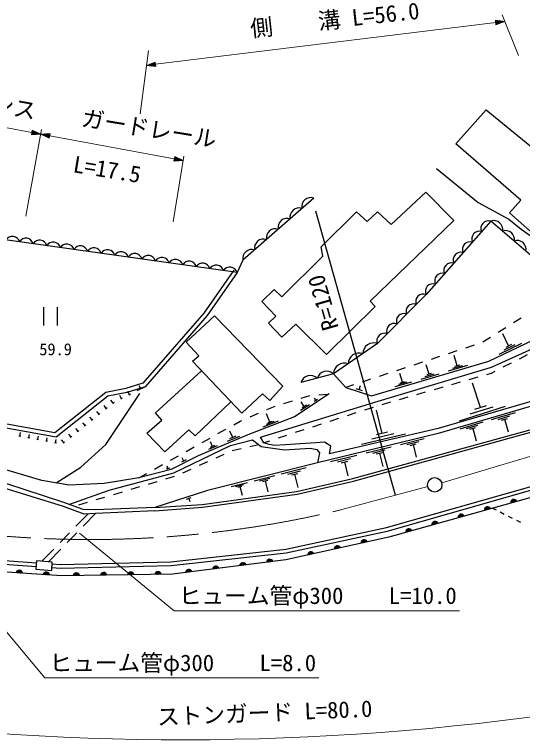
# Model space of a CAD drawing. Units: millimetres, scale not verified. Extents: x 40000 to 680000, y 20000 to 380000.
# Drawn here: x 429366 to 485331, y 238694 to 318288 of the extents above; entities that cross this region are included whole.
import ezdxf
from ezdxf.enums import TextEntityAlignment as Align

# ---------------------------------------------------------------- set-up
doc = ezdxf.new("R2010")
doc.units = ezdxf.units.MM
doc.header["$LTSCALE"] = 1000
doc.linetypes.add('CHAIN', pattern=[18.5, 12, -1.5, 3.5, -1.5])
for name, color, linetype, lineweight in [('M-BGD', 7, 'Continuous', 25), ('M-BMK', 2, 'CHAIN', 13), ('M-BMK-SRVR', 3, 'Continuous', 25), ('M-STR-HTXT', 7, 'Continuous', 13)]:
    doc.layers.add(name, color=color, linetype=linetype, lineweight=lineweight)
doc.styles.add('ＭＳ ゴシック', font='')
doc.styles.get('ＭＳ ゴシック').set_extended_font_data('MS Gothic')

msp = doc.modelspace()

# ---------------------------------------------------------------- linework, layer by layer
at = {"layer": 'M-BGD'}
for p, q in [((432560, 286014), (432560, 284014)), ((434060, 286014), (434060, 284014)), ((485172, 284820), (484327, 284284)), ((483483, 283749), (482638, 283213)), ((481794, 282678), (480970, 282156)), ((483795, 281744), (483156, 283071)), ((479997, 281835), (479047, 281522)), ((480970, 282156), (480947, 282148)), ((485199, 282012), (482711, 280813)), ((484497, 281878), (483253, 281279)), ((484106, 281894), (483484, 281594)), ((478097, 281209), (477148, 280896)), ((476198, 280583), (475248, 280271)), ((478116, 279550), (477782, 280684)), ((485843, 280753), (484952, 280300)), ((474298, 279958), (473348, 279645)), ((475035, 278623), (474725, 279677)), ((479263, 279579), (477136, 278954)), ((478689, 279565), (477626, 279252)), ((478382, 279628), (477850, 279472)), ((484060, 279847), (483169, 279393)), ((465878, 277184), (464511, 278675)), ((470499, 278706), (469549, 278393)), ((472399, 279332), (471449, 279019)), ((472104, 277740), (471816, 278719)), ((476102, 278650), (474124, 278068)), ((475568, 278636), (474580, 278346)), ((475282, 278695), (474788, 278550)), ((481863, 278729), (481349, 278582)), ((482278, 278940), (481863, 278729)), ((468600, 278080), (467650, 277768)), ((472333, 277808), (471875, 277673)), ((480388, 278306), (479427, 278030)), ((443746, 277237), (442852, 276788)), ((443299, 277013), (443119, 277370)), ((466700, 277455), (465878, 277184)), ((467693, 276797), (466994, 277027)), ((467343, 276912), (467497, 277378)), ((473093, 277765), (471258, 277226)), ((472599, 277753), (471681, 277483)), ((476543, 277204), (475581, 276928)), ((478465, 277755), (477504, 277479)), ((480683, 274948), (479833, 277657)), ((441154, 275935), (440975, 276292)), ((442048, 276384), (441868, 276741)), ((442137, 276429), (441959, 276339)), ((460951, 276001), (461907, 276293)), ((462904, 276371), (463901, 276446)), ((474620, 276653), (473659, 276377)), ((440225, 275455), (439973, 275767)), ((440265, 275488), (440184, 275422)), ((440350, 275531), (440265, 275488)), ((441244, 275980), (441065, 275890)), ((459038, 275416), (459995, 275708)), ((461284, 275075), (460942, 275596)), ((462758, 275858), (462389, 275616)), ((462574, 275737), (462412, 275983)), ((470775, 275551), (469814, 275275)), ((472697, 276102), (471736, 275826)), ((439483, 274857), (439232, 275169)), ((439561, 274920), (439405, 274795)), ((457164, 274726), (458082, 275124)), ((461858, 275266), (460881, 274624)), ((461528, 275236), (461040, 274915)), ((468859, 274977), (467908, 274668)), ((469857, 272095), (469247, 274684)), ((483434, 275068), (478356, 273475)), ((482059, 275008), (479519, 274211)), ((481318, 275147), (480048, 274749)), ((437926, 273602), (437675, 273913)), ((438704, 274230), (438453, 274541)), ((438782, 274293), (438627, 274167)), ((455329, 273931), (456247, 274328)), ((457478, 273356), (457122, 274272)), ((466957, 274359), (466006, 274050)), ((481923, 273636), (484550, 274407)), ((482631, 273654), (483945, 274039)), ((437147, 272974), (436896, 273286)), ((437225, 273037), (437070, 272912)), ((438004, 273665), (437848, 273539)), ((453530, 273064), (454213, 273446)), ((454213, 273446), (454412, 273533)), ((458426, 273461), (456708, 272793)), ((457952, 273408), (457093, 273074)), ((457693, 273439), (457263, 273272)), ((463153, 273123), (462202, 272814)), ((465055, 273741), (464104, 273432)), ((478468, 272622), (481008, 273367)), ((479153, 272639), (480422, 273012)), ((483011, 273575), (483668, 273768)), ((483339, 273671), (483751, 272270)), ((436369, 272347), (436118, 272658)), ((436447, 272410), (436291, 272284)), ((451785, 272086), (452657, 272575)), ((453402, 271662), (453103, 272369)), ((461251, 272505), (460300, 272196)), ((470463, 272238), (469250, 271952)), ((479520, 272563), (480155, 272749)), ((479837, 272656), (480235, 271302)), ((430061, 271781), (429864, 271819)), ((429963, 271800), (430038, 272193)), ((431043, 271592), (430846, 271630)), ((430944, 271611), (431020, 272003)), ((432024, 271402), (431828, 271440)), ((431926, 271421), (432002, 271814)), ((432908, 271231), (432984, 271624)), ((433890, 271041), (433966, 271434)), ((435591, 271719), (435339, 272031)), ((435668, 271782), (435513, 271656)), ((450040, 271108), (450913, 271597)), ((454139, 271765), (452813, 271205)), ((453733, 271802), (453070, 271522)), ((459349, 271886), (458398, 271577)), ((472436, 272020), (467583, 270877)), ((471146, 272058), (468720, 271486)), ((471902, 270895), (474500, 271533)), ((433006, 271212), (432810, 271250)), ((433988, 271022), (433792, 271060)), ((434812, 271091), (434561, 271403)), ((434890, 271154), (434734, 271029)), ((451704, 270737), (450755, 270337)), ((451413, 270763), (450939, 270563)), ((451176, 270663), (450962, 271169)), ((456284, 270853), (455309, 270630)), ((457447, 271268), (456827, 271067)), ((468101, 269961), (470854, 270637)), ((472594, 270881), (473893, 271200)), ((472961, 270788), (473611, 270947)), ((473286, 270868), (473626, 269482)), ((448296, 270130), (449168, 270619)), ((454334, 270408), (453360, 270185)), ((468834, 269946), (470210, 270285)), ((469223, 269847), (469911, 270017)), ((469567, 269932), (469928, 268464)), ((446551, 269152), (447424, 269641)), ((448293, 269194), (447753, 268921)), ((448023, 269057), (447841, 269417)), ((452440, 269798), (451530, 269384)), ((464177, 268997), (467063, 269706)), ((464946, 268982), (466389, 269336)), ((465354, 268878), (466075, 269055)), ((444807, 268174), (445679, 268663)), ((446482, 268292), (446069, 268185)), ((446275, 268238), (446204, 268514)), ((450620, 268970), (449710, 268555)), ((458747, 267643), (461505, 268334)), ((465714, 268967), (466093, 267427)), ((443062, 267196), (443934, 267685)), ((448800, 268141), (447890, 267726)), ((455770, 266896), (458028, 267462)), ((459483, 267632), (460862, 267977)), ((459874, 267534), (460563, 267707)), ((460219, 267621), (460587, 266150)), ((445049, 266777), (444091, 266491)), ((446965, 267350), (446007, 267064)), ((453231, 266259), (455029, 266710)), ((456372, 266887), (457501, 267170)), ((456692, 266807), (457257, 266949)), ((456974, 266878), (457276, 265674)), ((443133, 266204), (442175, 265918)), ((453710, 266252), (454610, 266478)), ((453965, 266189), (454415, 266302)), ((454190, 266245), (454431, 265286)), ((439301, 265058), (438343, 264771)), ((441217, 265631), (440259, 265344)), ((437384, 264487), (436423, 264209)), ((448300, 264856), (448834, 265027)), ((448567, 264942), (448681, 264586)), ((482008, 263865), (482408, 263668)), ((436130, 261873), (437448, 263224)), ((436923, 261873), (438281, 263272)), ((482856, 263446), (483304, 263224)), ((483752, 263003), (484201, 262781)), ((484649, 262559), (485097, 262338)), ((434385, 260083), (435432, 261157)), ((435182, 260079), (436227, 261155)), ((432369, 258016), (433687, 259367)), ((433128, 257962), (434486, 259361))]:
    msp.add_line(p, q, dxfattribs=at)
for points in [[(481334, 307786), (490940, 299902), (490585, 299299), (491064, 298837), (486750, 293892), (483909, 296413), (485134, 297834), (477996, 304031)], [(477761, 295562), (468532, 286701), (469101, 286080), (463721, 280788), (460365, 284162), (458802, 282724), (457364, 284251), (458163, 285014), (456618, 286630), (457968, 287962), (458802, 287180), (463348, 291637), (463153, 292685), (467041, 296520), (468231, 295472), (469367, 296538), (470876, 295135), (474694, 298704)], [(451404, 285079), (458909, 277308), (457488, 275746), (456672, 276474), (454399, 274325), (448966, 280060), (449658, 280664), (448291, 282156)], [(431736, 257136), (433467, 257011), (433533, 257932), (431802, 258057)]]:
    msp.add_lwpolyline(points, close=True, dxfattribs=at)
for points in [[(475853, 301301), (480425, 297575), (483812, 295713), (485166, 294612), (487029, 293342), (488231, 293084)], [(462336, 298047), (454523, 291193), (453884, 289844), (425439, 293857)], [(489564, 288903), (481840, 295508), (474703, 287411), (469340, 282013), (464511, 278675), (460924, 277734)], [(453884, 289844), (450581, 285103), (443746, 277237), (441757, 276634), (439644, 276207), (433944, 271706), (424516, 273375), (420503, 274920), (416064, 275861)], [(453514, 290101), (450225, 285380), (443490, 277631), (441647, 277071), (439449, 276628), (433824, 272185), (424638, 273812), (420632, 275354), (416158, 276302)], [(465878, 277184), (468683, 276261), (481610, 280060), (486475, 282404), (491375, 286452), (489564, 288903)], [(500302, 287757), (499094, 285094), (495313, 281312), (494531, 279643), (487784, 276056), (476048, 272665), (464062, 269842)], [(456481, 271689), (469429, 275675), (481894, 279403), (486865, 281658), (489529, 283771), (492512, 285067), (492800, 284561)], [(453191, 275600), (449268, 271839), (448575, 272514), (445912, 270064), (443941, 272141), (445592, 273580), (444917, 274361), (449953, 279019)], [(496112, 277637), (490305, 276305), (476030, 272115), (462731, 268848), (450621, 265811), (444815, 263947)], [(444815, 263947), (450036, 264284), (460440, 265705), (466637, 267143), (486435, 272594), (496982, 275479), (495653, 277532)], [(444829, 263565), (450065, 263988), (460494, 265412), (466710, 266854), (486514, 272307), (497453, 275299), (495962, 277602)], [(433977, 266649), (436679, 268395), (439413, 270881), (443177, 276491)], [(464031, 276456), (460196, 273935), (455083, 271946), (449614, 269638), (446613, 268120), (443062, 267196)], [(433518, 257720), (434445, 257653), (446606, 257953), (459246, 259334), (470328, 261724), (486400, 266301), (501812, 270873), (512491, 273983)], [(433489, 257320), (434435, 257251), (446633, 257553), (459311, 258938), (470426, 261335), (486512, 265916), (501924, 270488), (512615, 273554)], [(443062, 267196), (439244, 266575), (435392, 266397), (432391, 266930), (426780, 268581), (422412, 269860), (418470, 270836), (411421, 272186)], [(464062, 269842), (464222, 270694), (463530, 271138), (462553, 271085), (460316, 270925), (458043, 270765), (457404, 270872), (456827, 271067), (456481, 271689)], [(444815, 263947), (438281, 263681), (436923, 263725), (434814, 264475), (424232, 267963), (419406, 269268), (414909, 270151), (411071, 270774), (400678, 269741)], [(435365, 264280), (439795, 265847), (446933, 267773), (453147, 270774), (455575, 271404)], [(455575, 271404), (456534, 270659), (459126, 270304), (461950, 270499), (462660, 270339), (462979, 269984), (462731, 268848)], [(444829, 263565), (438281, 263272), (437056, 263201), (434766, 264054), (424059, 267365), (419265, 268661), (414790, 269540), (411062, 270250), (400935, 269144)], [(497948, 268128), (497414, 267159), (495603, 267798), (486548, 265134), (470603, 260678), (459275, 258157), (446775, 256594), (434595, 256416), (425184, 257020), (417230, 258103), (407571, 254073)], [(399137, 263524), (403022, 262450), (407927, 261176), (414307, 259899), (417878, 259192), (425240, 258325), (431787, 257847)], [(399030, 263137), (402919, 262063), (407837, 260784), (414229, 259506), (417816, 258796), (425202, 257926), (431758, 257447)]]:
    msp.add_lwpolyline(points, dxfattribs=at)
for centre, radius, start, end in [((462014, 297100), 1000, 71.26149, 191.25769), ((460712, 295958), 1000, 71.26149, 191.25769), ((459410, 294815), 1000, 71.26149, 191.25769), ((481589, 294702), 844, 72.67205, 204.5305), ((482180, 294602), 967, 348.34984, 110.57786), ((458108, 293673), 1000, 71.26149, 191.25769), ((429137, 293010), 822, 15.00751, 148.93262), ((480569, 293545), 844, 72.67205, 204.5305), ((483468, 293501), 967, 348.34984, 110.57786), ((430634, 292799), 822, 15.00751, 148.93262), ((432131, 292588), 822, 15.00751, 148.93262), ((433629, 292377), 822, 15.00751, 148.93262), ((435126, 292165), 822, 15.00751, 148.93262), ((456806, 292531), 1000, 71.26149, 191.25769), ((479550, 292388), 844, 72.67205, 204.5305), ((484755, 292401), 967, 348.34984, 110.57786), ((436623, 291954), 822, 15.00751, 148.93262), ((438120, 291743), 822, 15.00751, 148.93262), ((439617, 291532), 822, 15.00751, 148.93262), ((441114, 291321), 822, 15.00751, 148.93262), ((455504, 291388), 1000, 71.26149, 191.25769), ((442611, 291109), 822, 15.00751, 148.93262), ((444108, 290898), 822, 15.00751, 148.93262), ((445605, 290687), 822, 15.00751, 148.93262), ((478530, 291232), 844, 72.67205, 204.5305), ((447102, 290476), 822, 15.00751, 148.93262), ((448599, 290265), 822, 15.00751, 148.93262), ((450096, 290053), 822, 15.00751, 148.93262), ((451594, 289842), 822, 15.00751, 148.93262), ((477510, 290075), 844, 72.67205, 204.5305), ((453091, 289631), 822, 15.00751, 148.93262), ((476490, 288918), 844, 72.67205, 204.5305), ((475471, 287762), 844, 72.67205, 204.5305), ((474400, 286640), 829, 68.56627, 201.81191), ((473327, 285560), 829, 68.56627, 201.81191), ((472255, 284481), 829, 68.56627, 201.81191), ((471182, 283401), 829, 68.56627, 201.81191), ((470110, 282321), 829, 68.56627, 201.81191), ((468938, 280875), 1207, 70.51754, 178.78509), ((467328, 279763), 1207, 70.51754, 178.78509), ((465718, 278650), 1207, 70.51754, 178.78509), ((463769, 277851), 1109, 48.01972, 161.38362), ((461975, 277380), 1109, 48.01972, 161.38362), ((484369, 264469), 354, 24.41362, 186.8188), ((484369, 264469), 283, 26.63766, 184.59476), ((484369, 264469), 212, 30.38399, 180.84843), ((484369, 264469), 142, 38.09572, 173.1367), ((484369, 264469), 100, 48.41338, 162.81904), ((484369, 264469), 100, 48.41338, 162.81904), ((481479, 263662), 354, 24.41362, 186.8188), ((481479, 263662), 283, 26.63766, 184.59476), ((481479, 263662), 212, 30.38399, 180.84843), ((481479, 263662), 142, 38.09572, 173.1367), ((481479, 263662), 100, 48.41338, 162.81904), ((481479, 263662), 100, 48.41338, 162.81904), ((478590, 262854), 354, 24.41362, 186.8188), ((478590, 262854), 283, 26.63766, 184.59476), ((478590, 262854), 212, 30.38399, 180.84843), ((478590, 262854), 142, 38.09572, 173.1367), ((478590, 262854), 100, 48.41338, 162.81904), ((478590, 262854), 100, 48.41338, 162.81904), ((475701, 262046), 354, 24.41362, 186.8188), ((475701, 262046), 283, 26.63766, 184.59476), ((475701, 262046), 212, 30.38399, 180.84843), ((475701, 262046), 142, 38.09572, 173.1367), ((475701, 262046), 100, 48.41338, 162.81904), ((475701, 262046), 100, 48.41338, 162.81904), ((472812, 261239), 354, 24.41362, 186.8188), ((472812, 261239), 283, 26.63766, 184.59476), ((472812, 261239), 212, 30.38399, 180.84843), ((472812, 261239), 142, 38.09572, 173.1367), ((472812, 261239), 100, 48.41338, 162.81904), ((472812, 261239), 100, 48.41338, 162.81904), ((467879, 260016), 354, 21.34523, 183.75041), ((467879, 260016), 283, 23.56927, 181.52637), ((464951, 259364), 354, 21.34523, 183.75041), ((464951, 259364), 283, 23.56927, 181.52637), ((464951, 259364), 212, 27.3156, 177.78005), ((464951, 259364), 142, 35.02733, 170.06832), ((467879, 260016), 212, 27.3156, 177.78005), ((467879, 260016), 142, 35.02733, 170.06832), ((467879, 260016), 100, 45.34499, 159.75066), ((467879, 260016), 100, 45.34499, 159.75066), ((462023, 258713), 354, 21.34523, 183.75041), ((462023, 258713), 283, 23.56927, 181.52637), ((462023, 258713), 212, 27.3156, 177.78005), ((462023, 258713), 142, 35.02733, 170.06832), ((462023, 258713), 100, 45.34499, 159.75066), ((462023, 258713), 100, 45.34499, 159.75066), ((464951, 259364), 100, 45.34499, 159.75066), ((464951, 259364), 100, 45.34499, 159.75066), ((457497, 257880), 354, 15.92243, 178.32761), ((457497, 257880), 283, 18.14647, 176.10357), ((457497, 257880), 212, 21.89279, 172.35724), ((457497, 257880), 142, 29.60452, 164.64551), ((457497, 257880), 100, 39.92218, 154.32785), ((457497, 257880), 100, 39.92218, 154.32785), ((448567, 256763), 354, 15.92243, 178.32761), ((451543, 257135), 354, 15.92243, 178.32761), ((451543, 257135), 283, 18.14647, 176.10357), ((451543, 257135), 212, 21.89279, 172.35724), ((451543, 257135), 142, 29.60452, 164.64551), ((451543, 257135), 100, 39.92218, 154.32785), ((451543, 257135), 100, 39.92218, 154.32785), ((454520, 257508), 354, 15.92243, 178.32761), ((454520, 257508), 283, 18.14647, 176.10357), ((454520, 257508), 212, 21.89279, 172.35724), ((454520, 257508), 142, 29.60452, 164.64551), ((454520, 257508), 100, 39.92218, 154.32785), ((454520, 257508), 100, 39.92218, 154.32785), ((429886, 256664), 354, 5.12686, 167.53204), ((429886, 256664), 283, 7.3509, 165.308), ((429886, 256664), 212, 11.09723, 161.56168), ((429886, 256664), 142, 18.80896, 153.84995), ((429886, 256664), 100, 29.12662, 143.53228), ((429886, 256664), 100, 29.12662, 143.53228), ((432880, 256472), 354, 5.12686, 167.53204), ((432880, 256472), 283, 7.3509, 165.308), ((432880, 256472), 212, 11.09723, 161.56168), ((432880, 256472), 142, 18.80896, 153.84995), ((432880, 256472), 100, 29.12662, 143.53228), ((432880, 256472), 100, 29.12662, 143.53228), ((436186, 256385), 354, 9.63257, 172.03775), ((436186, 256385), 283, 11.85661, 169.81371), ((436186, 256385), 212, 15.60293, 166.06738), ((436186, 256385), 142, 23.31466, 158.35565), ((436186, 256385), 100, 33.63232, 148.03799), ((436186, 256385), 100, 33.63232, 148.03799), ((439186, 256429), 354, 9.63257, 172.03775), ((439186, 256429), 283, 11.85661, 169.81371), ((439186, 256429), 212, 15.60293, 166.06738), ((439186, 256429), 142, 23.31466, 158.35565), ((439186, 256429), 100, 33.63232, 148.03799), ((439186, 256429), 100, 33.63232, 148.03799), ((442186, 256473), 354, 9.63257, 172.03775), ((442186, 256473), 283, 11.85661, 169.81371), ((442186, 256473), 212, 15.60293, 166.06738), ((442186, 256473), 142, 23.31466, 158.35565), ((442186, 256473), 100, 33.63232, 148.03799), ((442186, 256473), 100, 33.63232, 148.03799), ((445185, 256517), 354, 9.63257, 172.03775), ((445185, 256517), 283, 11.85661, 169.81371), ((445185, 256517), 212, 15.60293, 166.06738), ((445185, 256517), 142, 23.31466, 158.35565), ((445185, 256517), 100, 33.63232, 148.03799), ((445185, 256517), 100, 33.63232, 148.03799), ((448567, 256763), 283, 18.14647, 176.10357), ((448567, 256763), 212, 21.89279, 172.35724), ((448567, 256763), 142, 29.60452, 164.64551), ((448567, 256763), 100, 39.92218, 154.32785), ((448567, 256763), 100, 39.92218, 154.32785)]:
    msp.add_arc(centre, radius, start, end, dxfattribs=at)
at = {"layer": 'M-BMK'}
msp.add_line((465439, 263709), (474883, 266238), dxfattribs=at)
msp.add_lwpolyline([(476429, 266652), (485759, 269466), (510701, 276333), (533210, 282797)], dxfattribs=at)
msp.add_arc((437685, 378840), 118430, 240.72412, 283.55347, dxfattribs=at)
at = {"layer": 'M-BMK-SRVR'}
msp.add_line((471337, 265289), (462571, 296591), dxfattribs=at)
msp.add_circle((475658, 266438), 800, dxfattribs=at)
at = {"layer": 'M-STR-HTXT'}
for p, q in [((483366, 317527), (482343, 317653)), ((482343, 317653), (482404, 317157)), ((482548, 317628), (482349, 317604)), ((482355, 317554), (482752, 317603)), ((484879, 313773), (483082, 318231)), ((444892, 312796), (482374, 317405)), ((482957, 317578), (482361, 317504)), ((482367, 317455), (483161, 317552)), ((483366, 317527), (482374, 317405)), ((482380, 317355), (483174, 317453)), ((482981, 317379), (482386, 317306)), ((482392, 317256), (482789, 317305)), ((482596, 317231), (482398, 317207)), ((483366, 317527), (482404, 317157)), ((443196, 307332), (444117, 314323)), ((443900, 312674), (444862, 313044)), ((444886, 312845), (444092, 312748)), ((444285, 312822), (444880, 312895)), ((444874, 312945), (444477, 312896)), ((444669, 312970), (444868, 312994)), ((444923, 312548), (444862, 313044)), ((443900, 312674), (444892, 312796)), ((443900, 312674), (444923, 312548)), ((444899, 312746), (444104, 312648)), ((444309, 312623), (444905, 312697)), ((444911, 312647), (444514, 312598)), ((444718, 312573), (444917, 312597)), ((420042, 307332), (431284, 305277)), ((430615, 296055), (432358, 305589)), ((431329, 305523), (431240, 305031)), ((432268, 305097), (431240, 305031)), ((431445, 305044), (431249, 305080)), ((431257, 305129), (431651, 305057)), ((431857, 305070), (431266, 305178)), ((431275, 305227), (432062, 305084)), ((432268, 305097), (431284, 305277)), ((431293, 305326), (432080, 305182)), ((431893, 305267), (431302, 305375)), ((431311, 305424), (431705, 305352)), ((431517, 305437), (431320, 305473)), ((432268, 305097), (431329, 305523)), ((432268, 305097), (433297, 305160)), ((432268, 305097), (433206, 304669)), ((432268, 305097), (433251, 304914)), ((433242, 304865), (432456, 305011)), ((433260, 304963), (432474, 305110)), ((432643, 304926), (433233, 304816)), ((432680, 305122), (433270, 305013)), ((433279, 305062), (432885, 305135)), ((433091, 305147), (433288, 305111)), ((433206, 304669), (433297, 305160)), ((433251, 304914), (446969, 302367)), ((433224, 304767), (432831, 304840)), ((433018, 304754), (433215, 304718)), ((446843, 295422), (448033, 302678)), ((447014, 302613), (446923, 302121)), ((447577, 302356), (446987, 302466)), ((446996, 302515), (447389, 302442)), ((447202, 302527), (447005, 302564)), ((447952, 302185), (447014, 302613)), ((447952, 302185), (446923, 302121)), ((447129, 302134), (446932, 302171)), ((446941, 302220), (447334, 302147)), ((447540, 302159), (446950, 302269)), ((446959, 302318), (447746, 302172)), ((447952, 302185), (446969, 302367)), ((446978, 302416), (447764, 302270))]:
    msp.add_line(p, q, dxfattribs=at)
for points in [[(416584, 264471), (432706, 245153), (462906, 245153)], [(436541, 261097), (446946, 252557), (478396, 252557)]]:
    msp.add_lwpolyline(points, dxfattribs=at)
for centre, radius, start, end in [((447945, 530805), 292470, 263.72219, 280.60801), ((450056, 508976), 274982, 256.06707, 278.7278)]:
    msp.add_arc(centre, radius, start, end, dxfattribs=at)

# ---------------------------------------------------------------- texts
at = {"layer": 'M-BGD', "style": 'ＭＳ ゴシック'}
msp.add_text('59.9', height=1320, dxfattribs=at).set_placement((432102, 280327), align=Align.BOTTOM_LEFT)
at = {"layer": 'M-BMK-SRVR', "style": 'ＭＳ ゴシック'}
msp.add_text('R=120', height=1833, rotation=105.9, dxfattribs=at).set_placement((464216, 283518), align=Align.MIDDLE_LEFT)
at = {"layer": 'M-STR-HTXT', "style": 'ＭＳ ゴシック'}
for s, rotation, p in [('側\u3000\u3000溝 L=56.0', 6.159, (464806, 316261)), ('ガードフェンス', 349.641, (422876, 307744)), ('ガードレール', 350.693, (443961, 304268)), ('L=17.5', 350.693, (439340, 299761)), ('ストンガード L=80.0', 2.245, (456982, 239859))]:
    msp.add_text(s, height=1833, rotation=rotation, dxfattribs=at).set_placement(p, align=Align.BOTTOM_CENTER)
for s, p in [('ヒューム管φ300\u3000\u3000L=10.0', (462771, 252757)), ('ヒューム管φ300\u3000\u3000L=8.0', (447906, 245353))]:
    msp.add_text(s, height=1833, dxfattribs=at).set_placement(p, align=Align.BOTTOM_CENTER)

doc.saveas('drawing.dxf')
